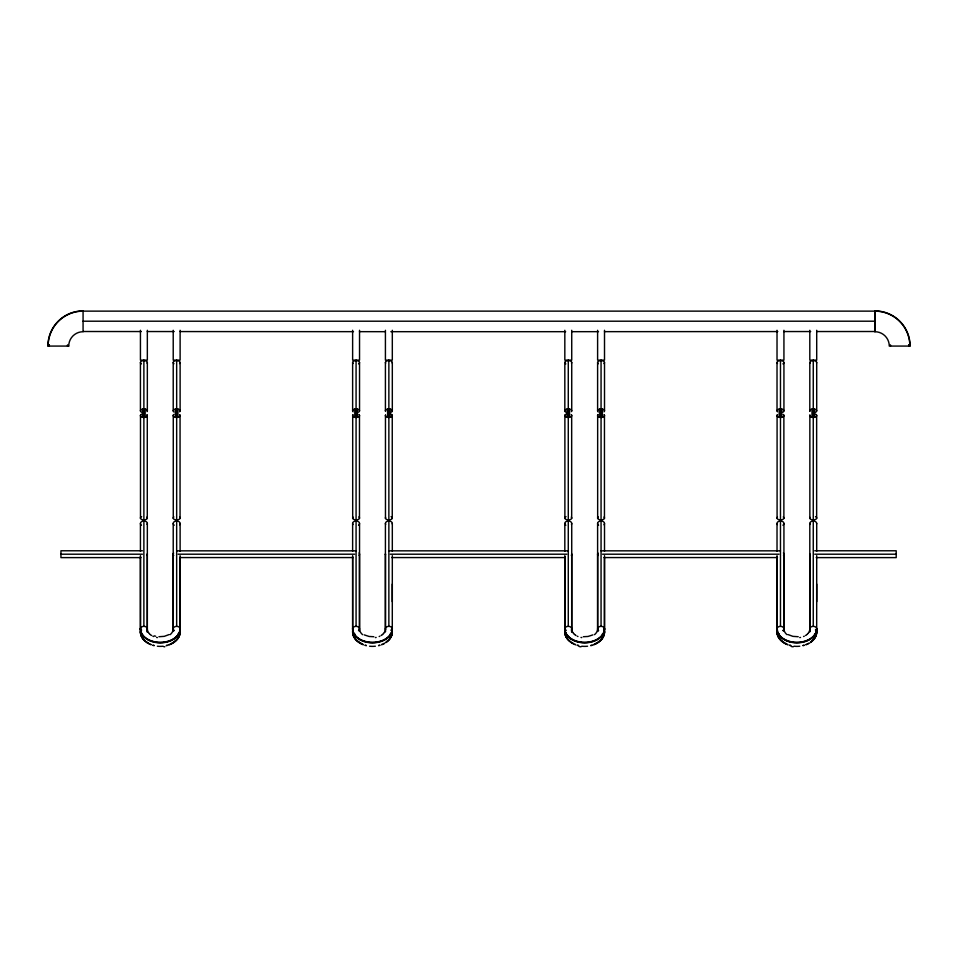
<?xml version="1.0" encoding="UTF-8"?>
<svg xmlns="http://www.w3.org/2000/svg" width="958" height="958" viewBox="0 0 958 958"><rect width="100%" height="100%" fill="white"/><g stroke="black" fill="none" stroke-linecap="round" stroke-linejoin="round"><path stroke-width="1.44" d="M140.467 556.754L140.455 632.076A19.819 14.286 0 0 0 145.82 641.86M173.254 553.844L173.254 631.478M172.907 643.093A19.819 14.286 0 0 0 180.092 632.076L180.08 557.496M352.664 556.754L352.652 632.076A19.819 14.286 0 0 0 359.837 643.093M359.501 630.723L359.489 554.55M385.739 642.698A19.819 14.286 0 0 0 392.289 632.076L392.277 629.274M392.301 601.672L392.301 584.093M564.861 556.754L564.849 632.076A19.819 14.286 0 0 0 570.214 641.86M597.648 553.844L597.648 631.478M597.301 643.093A19.819 14.286 0 0 0 604.486 632.076L604.474 557.496M777.058 556.754L777.046 632.076A19.819 14.286 0 0 0 784.231 643.093M783.895 630.723L783.884 554.55M810.133 642.698A19.819 14.286 0 0 0 816.683 632.076L816.671 629.274M816.695 601.672L816.695 584.093M140.491 415.245L140.491 518.362M147.281 518.362L147.281 415.245M173.266 415.245L173.266 518.362M180.056 518.362L180.056 415.245M352.688 415.245L352.688 518.362M359.478 518.362L359.478 415.245M385.463 415.245L385.463 518.362M392.253 518.362L392.253 415.245M564.885 415.245L564.885 518.362M571.675 518.362L571.675 415.245M597.66 415.245L597.66 518.362M604.45 518.362L604.45 415.245M777.082 415.245L777.082 518.362M783.872 518.362L783.872 415.245M809.857 415.245L809.857 518.362M816.647 518.362L816.647 415.245M874.894 311.949L874.929 331.731A14.346 14.334 0 0 1 889.275 346.077L910.1 346.077A35.171 35.171 0 0 0 874.929 310.907L874.965 311.949L874.917 310.967M874.965 331.049L874.941 331.66M180.092 632.076L180.092 631.585A19.819 14.286 0 0 1 174.14 641.788M392.289 632.076L392.289 631.585A19.819 14.286 0 0 1 389.427 638.986M604.486 632.076L604.486 631.585A19.819 14.286 0 0 1 598.534 641.788M816.683 632.076L816.683 631.585A19.819 14.286 0 0 1 813.821 638.986M169.039 634.591L164.285 636.351L158.92 636.723M592.906 634.879L588.032 636.471L583.314 636.723M163.95 646.83L164.896 646.674M373.824 636.723L369.117 636.471L364.232 634.879M798.218 636.723L792.853 636.351L788.099 634.591M909.861 346.077A34.943 34.943 0 0 0 874.905 311.134L83.071 311.134A34.943 34.943 0 0 0 48.128 346.077M83.071 321.205L874.929 321.205M83.071 331.504L141.341 331.54M147.316 331.54L174.212 331.552M180.188 331.564L353.502 331.66M359.478 331.66L384.876 331.684M390.852 331.684L565.651 331.684M571.639 331.684L598.522 331.66M604.498 331.66L777.812 331.564M783.788 331.552L810.684 331.54M816.659 331.54L874.929 331.504L874.929 311.134M176.667 550.838L356.077 550.838M142.407 550.778L60.941 550.778L60.941 557.616L140.922 557.616M388.864 550.838L568.274 550.838M814.731 550.778L896.197 550.778L896.197 557.616L816.216 557.616M601.061 550.838L780.471 550.838M60.941 554.203L142.407 554.203M178.164 554.203L354.592 554.203M390.361 554.203L566.789 554.203M602.558 554.203L778.986 554.203M814.731 554.203L896.197 554.203M353.095 557.568L179.649 557.568M565.292 557.568L391.846 557.568M777.489 557.568L604.043 557.568M793.2 646.83L791.332 646.494M581.003 646.83L579.135 646.494M155.615 636.208L154.358 635.849M809.845 631.478L809.845 553.844A3.449 2.395 0 0 0 809.869 554.682M571.687 554.55L571.687 632.184A3.449 2.395 0 0 0 571.411 630.831M385.451 631.478L385.451 553.844A3.449 2.395 0 0 0 385.475 554.682M147.292 554.55L147.292 632.184A3.449 2.395 0 0 0 147.017 630.831M816.707 330.282L816.707 360.136L809.809 360.136L809.809 330.282M816.707 362.531L816.707 410.85M816.707 523.475L816.707 551.281M816.707 555.676L816.683 629.107A19.819 13.735 0 0 1 796.864 642.842A19.819 13.735 0 0 1 777.046 629.107L777.022 555.676M814.54 409.078L814.54 417.293M813.258 360.136L813.258 626.364M811.977 409.078L811.977 417.293M809.809 362.531L809.809 410.85M809.809 523.475L809.809 628.843A12.933 8.969 0 0 1 808.528 632.735M783.931 330.282L783.931 360.136L777.022 360.136L777.022 330.282M783.931 362.531L783.931 410.85M783.931 523.475L783.931 628.843A12.933 8.969 0 0 0 787.009 634.663M781.752 409.078L781.752 417.293M780.471 360.136L780.471 626.364M779.189 409.078L779.189 417.293M777.022 362.531L777.022 410.85M777.022 523.475L777.022 551.281M604.51 330.282L604.51 360.136L597.612 360.136L597.612 330.282M604.51 362.531L604.51 410.85M604.51 523.475L604.51 551.281M604.51 555.676L604.486 629.107A19.819 13.735 0 0 1 584.667 642.842A19.819 13.735 0 0 1 564.849 629.107L564.825 555.676M602.342 409.078L602.342 417.293M601.061 360.136L601.061 626.364M599.78 409.078L599.78 417.293M597.612 362.531L597.612 410.85M597.612 523.475L597.612 628.843A12.933 8.969 0 0 1 594.523 634.663M571.734 330.282L571.734 360.136L564.825 360.136L564.825 330.282M571.734 362.531L571.734 410.85M571.734 523.475L571.734 628.843A12.933 8.969 0 0 0 573.016 632.735M569.555 409.078L569.555 417.293M568.274 360.136L568.274 626.364M566.992 409.078L566.992 417.293M564.825 362.531L564.825 410.85M564.825 523.475L564.825 551.281M392.313 330.282L392.313 360.136L385.415 360.136L385.415 330.282M392.313 362.531L392.313 410.85M392.313 523.475L392.313 551.281M392.313 555.676L392.289 629.107A19.819 13.735 0 0 1 372.47 642.842A19.819 13.735 0 0 1 352.652 629.107L352.628 555.676M390.146 409.078L390.146 417.293M388.864 360.136L388.864 626.364M387.583 409.078L387.583 417.293M385.415 362.531L385.415 410.85M385.415 523.475L385.415 628.843A12.933 8.969 0 0 1 384.134 632.735M359.537 330.282L359.537 360.136L352.628 360.136L352.628 330.282M359.537 362.531L359.537 410.85M359.537 523.475L359.537 628.843A12.933 8.969 0 0 0 362.615 634.663M357.358 409.078L357.358 417.293M356.077 360.136L356.077 626.364M354.795 409.078L354.795 417.293M352.628 362.531L352.628 410.85M352.628 523.475L352.628 551.281M180.116 330.282L180.116 360.136L173.218 360.136L173.218 330.282M180.116 362.531L180.116 410.85M180.116 523.475L180.116 551.281M180.116 555.676L180.092 629.107A19.819 13.735 0 0 1 160.273 642.842A19.819 13.735 0 0 1 140.455 629.107L140.431 555.676M177.948 409.078L177.948 417.293M176.667 360.136L176.667 626.364M175.386 409.078L175.386 417.293M173.218 362.531L173.218 410.85M173.218 523.475L173.218 628.843A12.933 8.969 0 0 1 170.129 634.663M147.34 330.282L147.34 360.136L140.431 360.136L140.431 330.282M147.34 362.531L147.34 410.85M147.34 523.475L147.34 628.843A12.933 8.969 0 0 0 148.622 632.735M145.161 409.078L145.161 417.293M143.88 360.136L143.88 626.364M142.598 409.078L142.598 417.293M140.431 362.531L140.431 410.85M140.431 523.475L140.431 551.281M141.449 363.884A3.449 1.916 0 0 1 141.137 361.37A3.449 1.916 0 0 1 145.568 360.855A3.449 1.916 0 0 1 147.101 363.226M146.873 517.116A3.449 1.856 0 0 1 145.784 519.595A3.449 1.856 0 0 1 141.113 519.152A3.449 1.856 0 0 1 141.664 516.613M141.449 525.235A3.449 2.491 0 0 1 141.149 521.966A3.449 2.491 0 0 1 145.604 521.32A3.449 2.491 0 0 1 147.077 524.421M146.873 414.646A3.449 1.856 0 0 1 145.784 417.125A3.449 1.856 0 0 1 141.113 416.682A3.449 1.856 0 0 1 141.664 414.143M141.449 630.604A3.449 2.491 0 0 1 141.173 627.31A3.449 2.491 0 0 1 145.688 626.724A3.449 2.491 0 0 1 147.017 629.897M157.399 637.585A12.933 8.969 0 0 1 156.597 637.441M153.567 636.519A12.933 8.969 0 0 1 152.873 636.196M151.58 635.489A12.933 8.969 0 0 1 150.981 635.082M150.418 634.663A12.933 8.969 0 0 1 149.903 634.208M149.424 633.741A12.933 8.969 0 0 1 149.005 633.25M141.449 412.203A3.449 1.916 0 0 1 141.161 409.677A3.449 1.916 0 0 1 145.664 409.222A3.449 1.916 0 0 1 147.029 411.641M173.973 363.729A3.449 1.916 0 0 1 174.224 361.178A3.449 1.916 0 0 1 178.835 361.046A3.449 1.916 0 0 1 179.553 363.573M179.613 517.081A3.449 1.856 0 0 1 178.823 519.487A3.449 1.856 0 0 1 174.272 519.38A3.449 1.856 0 0 1 173.889 516.937M174.224 525.235A3.449 2.491 0 0 1 174.033 521.859A3.449 2.491 0 0 1 178.679 521.463A3.449 2.491 0 0 1 179.613 524.768M179.625 414.622A3.449 1.856 0 0 1 178.787 417.041A3.449 1.856 0 0 1 174.236 416.898A3.449 1.856 0 0 1 173.913 414.443M174.224 630.604A3.449 2.491 0 0 1 174.033 627.239A3.449 2.491 0 0 1 178.667 626.819A3.449 2.491 0 0 1 179.625 630.125M173.913 412.012A3.449 1.916 0 0 1 174.236 409.497A3.449 1.916 0 0 1 178.787 409.353A3.449 1.916 0 0 1 179.625 411.832M173.721 555.448A3.449 2.395 0 0 1 173.626 553.065M179.601 630.58A3.449 2.395 0 0 1 177.937 634.052M173.53 630.831A3.449 2.395 0 0 1 173.913 630.388M180.116 631.837A19.843 14.298 0 0 1 174.152 642.052M173.554 642.459A19.843 14.298 0 0 1 172.919 642.854M172.272 643.225A19.843 14.298 0 0 1 170.907 643.908M170.189 644.219A19.843 14.298 0 0 1 168.716 644.77M167.195 645.237A19.843 14.298 0 0 1 166.405 645.429M154.142 645.429A19.843 14.298 0 0 1 153.364 645.237M151.077 644.506A19.843 14.298 0 0 1 150.358 644.219M148.957 643.572A19.843 14.298 0 0 1 146.993 642.459M145.808 641.62A19.843 14.298 0 0 1 140.431 631.837M172.26 643.465A19.819 14.286 0 0 1 169.458 644.746M167.949 645.249A19.819 14.286 0 0 1 166.405 645.668M163.171 646.219A19.819 14.286 0 0 1 157.375 646.219M154.154 645.668A19.819 14.286 0 0 1 152.597 645.249M151.089 644.746A19.819 14.286 0 0 1 149.652 644.147M148.957 643.812A19.819 14.286 0 0 1 146.406 642.291M141.94 633.813A3.449 2.395 0 0 1 141.592 630.041M173.542 642.195A19.819 14.286 0 0 1 172.907 642.59M171.59 643.309A19.819 14.286 0 0 1 170.895 643.644M148.286 642.962A19.819 14.286 0 0 1 147.017 642.195M145.269 640.914A19.819 14.286 0 0 1 144.742 640.459M144.239 639.98A19.819 14.286 0 0 1 143.76 639.489M143.317 638.986A19.819 14.286 0 0 1 140.455 631.585M147.269 553.712A3.449 2.395 0 0 1 146.921 555.341M565.843 363.884A3.449 1.916 0 0 1 565.531 361.37A3.449 1.916 0 0 1 569.962 360.855A3.449 1.916 0 0 1 571.495 363.226M571.267 517.116A3.449 1.856 0 0 1 570.178 519.595A3.449 1.856 0 0 1 565.507 519.152A3.449 1.856 0 0 1 566.058 516.613M565.843 525.235A3.449 2.491 0 0 1 565.543 521.966A3.449 2.491 0 0 1 569.998 521.32A3.449 2.491 0 0 1 571.471 524.421M571.267 414.646A3.449 1.856 0 0 1 570.178 417.125A3.449 1.856 0 0 1 565.507 416.682A3.449 1.856 0 0 1 566.058 414.143M565.843 630.604A3.449 2.491 0 0 1 565.567 627.31A3.449 2.491 0 0 1 570.082 626.724A3.449 2.491 0 0 1 571.411 629.897M581.793 637.585A12.933 8.969 0 0 1 580.991 637.441M577.961 636.519A12.933 8.969 0 0 1 577.267 636.196M575.974 635.489A12.933 8.969 0 0 1 575.375 635.082M574.812 634.663A12.933 8.969 0 0 1 574.297 634.208M573.818 633.741A12.933 8.969 0 0 1 573.399 633.25M565.843 412.203A3.449 1.916 0 0 1 565.555 409.677A3.449 1.916 0 0 1 570.058 409.222A3.449 1.916 0 0 1 571.423 411.641M598.367 363.729A3.449 1.916 0 0 1 598.618 361.178A3.449 1.916 0 0 1 603.229 361.046A3.449 1.916 0 0 1 603.947 363.573M604.007 517.081A3.449 1.856 0 0 1 603.217 519.487A3.449 1.856 0 0 1 598.666 519.38A3.449 1.856 0 0 1 598.283 516.937M598.618 525.235A3.449 2.491 0 0 1 598.427 521.859A3.449 2.491 0 0 1 603.073 521.463A3.449 2.491 0 0 1 604.007 524.768M604.019 414.622A3.449 1.856 0 0 1 603.181 417.041A3.449 1.856 0 0 1 598.63 416.898A3.449 1.856 0 0 1 598.307 414.443M598.618 630.604A3.449 2.491 0 0 1 598.427 627.239A3.449 2.491 0 0 1 603.061 626.819A3.449 2.491 0 0 1 604.019 630.125M598.307 412.012A3.449 1.916 0 0 1 598.63 409.497A3.449 1.916 0 0 1 603.181 409.353A3.449 1.916 0 0 1 604.019 411.832M598.115 555.448A3.449 2.395 0 0 1 598.02 553.065M603.995 630.58A3.449 2.395 0 0 1 602.331 634.052M597.924 630.831A3.449 2.395 0 0 1 598.307 630.388M604.51 631.837A19.843 14.298 0 0 1 598.546 642.052M597.948 642.459A19.843 14.298 0 0 1 597.313 642.854M596.666 643.225A19.843 14.298 0 0 1 595.301 643.908M594.583 644.219A19.843 14.298 0 0 1 593.11 644.77M591.589 645.237A19.843 14.298 0 0 1 590.799 645.429M578.536 645.429A19.843 14.298 0 0 1 577.758 645.237M575.471 644.506A19.843 14.298 0 0 1 574.752 644.219M573.351 643.572A19.843 14.298 0 0 1 571.387 642.459M570.202 641.62A19.843 14.298 0 0 1 564.825 631.837M596.654 643.465A19.819 14.286 0 0 1 593.852 644.746M592.343 645.249A19.819 14.286 0 0 1 590.799 645.668M587.565 646.219A19.819 14.286 0 0 1 581.769 646.219M578.548 645.668A19.819 14.286 0 0 1 576.991 645.249M575.483 644.746A19.819 14.286 0 0 1 574.046 644.147M573.351 643.812A19.819 14.286 0 0 1 570.8 642.291M566.334 633.813A3.449 2.395 0 0 1 565.986 630.041M597.936 642.195A19.819 14.286 0 0 1 597.301 642.59M595.984 643.309A19.819 14.286 0 0 1 595.289 643.644M572.68 642.962A19.819 14.286 0 0 1 571.411 642.195M569.663 640.914A19.819 14.286 0 0 1 569.136 640.459M568.633 639.98A19.819 14.286 0 0 1 568.154 639.489M567.711 638.986A19.819 14.286 0 0 1 564.849 631.585M571.663 553.712A3.449 2.395 0 0 1 571.315 555.341M353.095 363.489A3.449 1.916 0 0 1 354.101 360.962A3.449 1.916 0 0 1 358.723 361.298A3.449 1.916 0 0 1 358.52 363.884M358.855 516.937A3.449 1.856 0 0 1 358.496 519.368A3.449 1.856 0 0 1 353.969 519.511A3.449 1.856 0 0 1 353.095 517.116M352.987 524.565A3.449 2.491 0 0 1 354.232 521.38A3.449 2.491 0 0 1 358.771 521.918A3.449 2.491 0 0 1 358.52 525.235M358.831 414.443A3.449 1.856 0 0 1 358.508 416.898A3.449 1.856 0 0 1 353.957 417.041A3.449 1.856 0 0 1 353.119 414.622M353.119 630.125A3.449 2.491 0 0 1 354.077 626.819A3.449 2.491 0 0 1 358.711 627.239A3.449 2.491 0 0 1 358.52 630.604M383.739 633.25A12.933 8.969 0 0 1 383.32 633.741M382.841 634.208A12.933 8.969 0 0 1 382.326 634.663M381.763 635.082A12.933 8.969 0 0 1 381.164 635.489M379.871 636.196A12.933 8.969 0 0 1 379.176 636.519M376.147 637.441A12.933 8.969 0 0 1 375.344 637.585M353.119 411.832A3.449 1.916 0 0 1 354.077 409.294A3.449 1.916 0 0 1 358.711 409.617A3.449 1.916 0 0 1 358.52 412.203M385.643 363.226A3.449 1.916 0 0 1 388.673 360.615A3.449 1.916 0 0 1 392.193 363.022M391.08 516.613A3.449 1.856 0 0 1 391.738 519.068A3.449 1.856 0 0 1 387.283 519.691A3.449 1.856 0 0 1 385.631 517.38M385.667 524.421A3.449 2.491 0 0 1 388.493 521.008A3.449 2.491 0 0 1 392.253 523.918M391.08 414.143A3.449 1.856 0 0 1 391.774 416.574A3.449 1.856 0 0 1 387.403 417.257A3.449 1.856 0 0 1 385.571 415.018M385.667 629.801A3.449 2.491 0 0 1 387.14 626.688A3.449 2.491 0 0 1 391.594 627.334A3.449 2.491 0 0 1 391.295 630.604M385.571 411.425A3.449 1.916 0 0 1 387.307 409.15A3.449 1.916 0 0 1 391.654 409.737A3.449 1.916 0 0 1 391.295 412.203M391.008 629.957A3.449 2.395 0 0 1 390.134 634.052M385.415 631.837A3.449 2.395 0 0 1 385.487 631.322M392.313 631.837A19.843 14.298 0 0 1 386.349 642.052M384.469 643.225A19.843 14.298 0 0 1 383.799 643.572M382.386 644.219A19.843 14.298 0 0 1 381.667 644.506M379.392 645.237A19.843 14.298 0 0 1 378.602 645.429M366.339 645.429A19.843 14.298 0 0 1 365.561 645.237M363.274 644.506A19.843 14.298 0 0 1 362.555 644.219M361.837 643.908A19.843 14.298 0 0 1 360.471 643.225M359.825 642.854A19.843 14.298 0 0 1 359.19 642.459M358.591 642.052A19.843 14.298 0 0 1 352.628 631.837M384.457 643.465A19.819 14.286 0 0 1 383.787 643.812M383.092 644.147A19.819 14.286 0 0 1 381.655 644.746M380.146 645.249A19.819 14.286 0 0 1 378.602 645.668M375.368 646.219A19.819 14.286 0 0 1 369.572 646.219M366.351 645.668A19.819 14.286 0 0 1 364.794 645.249M363.286 644.746A19.819 14.286 0 0 1 360.483 643.465M354.987 634.1A3.449 2.395 0 0 1 353.119 630.604M358.831 630.388A3.449 2.395 0 0 1 359.214 630.831M388.984 639.489A19.819 14.286 0 0 1 388.505 639.98M388.002 640.459A19.819 14.286 0 0 1 387.475 640.914M386.924 641.357A19.819 14.286 0 0 1 386.337 641.788M361.849 643.644A19.819 14.286 0 0 1 361.154 643.309M359.837 642.59A19.819 14.286 0 0 1 359.214 642.195M358.603 641.788A19.819 14.286 0 0 1 352.652 631.585M359.022 552.946A3.449 2.395 0 0 1 359.118 555.341M908.687 344.844A33.77 33.77 0 0 1 908.711 346.077M908.831 344.844A33.925 33.925 0 0 1 908.855 346.077M890.473 344.856A15.591 15.591 0 0 1 890.521 346.077M777.489 363.489A3.449 1.916 0 0 1 778.495 360.962A3.449 1.916 0 0 1 783.117 361.298A3.449 1.916 0 0 1 782.914 363.884M783.249 516.937A3.449 1.856 0 0 1 782.89 519.368A3.449 1.856 0 0 1 778.363 519.511A3.449 1.856 0 0 1 777.489 517.116M777.381 524.565A3.449 2.491 0 0 1 778.626 521.38A3.449 2.491 0 0 1 783.165 521.918A3.449 2.491 0 0 1 782.914 525.235M783.225 414.443A3.449 1.856 0 0 1 782.902 416.898A3.449 1.856 0 0 1 778.351 417.041A3.449 1.856 0 0 1 777.513 414.622M777.513 630.125A3.449 2.491 0 0 1 778.471 626.819A3.449 2.491 0 0 1 783.105 627.239A3.449 2.491 0 0 1 782.914 630.604M808.133 633.25A12.933 8.969 0 0 1 807.714 633.741M807.235 634.208A12.933 8.969 0 0 1 806.72 634.663M806.157 635.082A12.933 8.969 0 0 1 805.558 635.489M804.265 636.196A12.933 8.969 0 0 1 803.57 636.519M800.541 637.441A12.933 8.969 0 0 1 799.738 637.585M777.513 411.832A3.449 1.916 0 0 1 778.471 409.294A3.449 1.916 0 0 1 783.105 409.617A3.449 1.916 0 0 1 782.914 412.203M810.037 363.226A3.449 1.916 0 0 1 813.067 360.615A3.449 1.916 0 0 1 816.587 363.022M815.474 516.613A3.449 1.856 0 0 1 816.132 519.068A3.449 1.856 0 0 1 811.677 519.691A3.449 1.856 0 0 1 810.025 517.38M810.061 524.421A3.449 2.491 0 0 1 812.887 521.008A3.449 2.491 0 0 1 816.647 523.918M815.474 414.143A3.449 1.856 0 0 1 816.168 416.574A3.449 1.856 0 0 1 811.797 417.257A3.449 1.856 0 0 1 809.965 415.018M810.061 629.801A3.449 2.491 0 0 1 811.534 626.688A3.449 2.491 0 0 1 815.988 627.334A3.449 2.491 0 0 1 815.689 630.604M809.965 411.425A3.449 1.916 0 0 1 811.701 409.15A3.449 1.916 0 0 1 816.048 409.737A3.449 1.916 0 0 1 815.689 412.203M815.402 629.957A3.449 2.395 0 0 1 814.528 634.052M809.809 631.837A3.449 2.395 0 0 1 809.881 631.322M816.707 631.837A19.843 14.298 0 0 1 810.743 642.052M808.863 643.225A19.843 14.298 0 0 1 808.193 643.572M806.78 644.219A19.843 14.298 0 0 1 806.061 644.506M803.786 645.237A19.843 14.298 0 0 1 802.996 645.429M790.733 645.429A19.843 14.298 0 0 1 789.955 645.237M787.668 644.506A19.843 14.298 0 0 1 786.949 644.219M786.231 643.908A19.843 14.298 0 0 1 784.865 643.225M784.219 642.854A19.843 14.298 0 0 1 783.584 642.459M782.985 642.052A19.843 14.298 0 0 1 777.022 631.837M808.851 643.465A19.819 14.286 0 0 1 808.181 643.812M807.486 644.147A19.819 14.286 0 0 1 806.049 644.746M804.54 645.249A19.819 14.286 0 0 1 802.996 645.668M799.762 646.219A19.819 14.286 0 0 1 793.966 646.219M790.745 645.668A19.819 14.286 0 0 1 789.188 645.249M787.68 644.746A19.819 14.286 0 0 1 784.877 643.465M779.381 634.1A3.449 2.395 0 0 1 777.513 630.604M783.225 630.388A3.449 2.395 0 0 1 783.608 630.831M813.378 639.489A19.819 14.286 0 0 1 812.899 639.98M812.396 640.459A19.819 14.286 0 0 1 811.869 640.914M811.318 641.357A19.819 14.286 0 0 1 810.731 641.788M786.243 643.644A19.819 14.286 0 0 1 785.548 643.309M784.231 642.59A19.819 14.286 0 0 1 783.608 642.195M782.997 641.788A19.819 14.286 0 0 1 777.046 631.585M783.416 552.946A3.449 2.395 0 0 1 783.512 555.341M49.301 346.077A33.77 33.77 0 0 1 49.325 344.844M49.145 346.077A33.925 33.925 0 0 1 49.169 344.844M67.479 346.077A15.591 15.591 0 0 1 67.527 344.856M140.455 628.58L140.431 628.843A19.843 13.747 0 0 0 160.273 642.602A19.843 13.747 0 0 0 180.116 628.843L180.092 628.58A19.819 13.735 0 0 1 160.273 642.327A19.819 13.735 0 0 1 140.455 628.58M352.652 628.58L352.628 628.843A19.843 13.747 0 0 0 372.47 642.602A19.843 13.747 0 0 0 392.313 628.843L392.289 628.58A19.819 13.735 0 0 1 372.47 642.327A19.819 13.735 0 0 1 352.652 628.58M564.849 628.58L564.825 628.843A19.843 13.747 0 0 0 584.667 642.602A19.843 13.747 0 0 0 604.51 628.843L604.486 628.58A19.819 13.735 0 0 1 584.667 642.327A19.819 13.735 0 0 1 564.849 628.58M777.046 628.58L777.022 628.843A19.843 13.747 0 0 0 796.864 642.602A19.843 13.747 0 0 0 816.707 628.843L816.683 628.58A19.819 13.735 0 0 1 796.864 642.327A19.819 13.735 0 0 1 777.046 628.58M68.736 346.077L47.9 346.077A35.171 35.171 0 0 1 83.071 310.907L83.071 331.731A14.346 14.346 0 0 0 68.736 346.077"/></g></svg>
